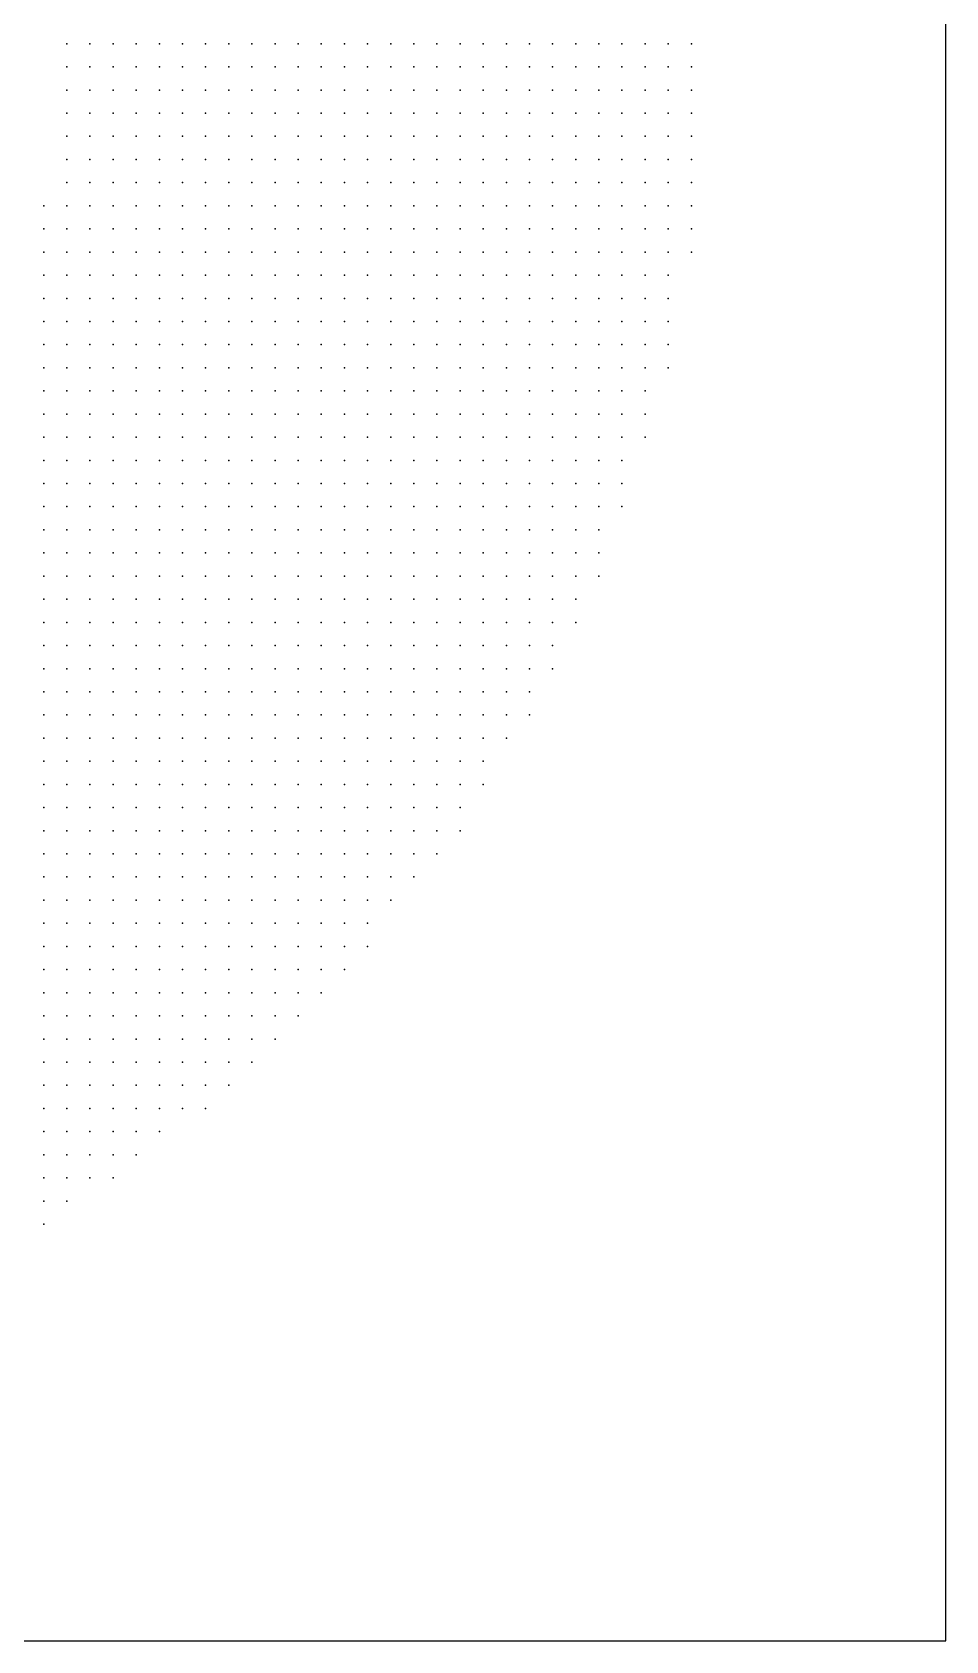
# Model space of a CAD drawing. Header units: millimetres. Extents: x 2848 to 6961, y 1568 to 7914.
# Drawn here: x 3548.8 to 3588.3, y 1580.3 to 1649.8 of the extents above; entities that cross this region are included whole.
import ezdxf

# ---------------------------------------------------------------- set-up
doc = ezdxf.new("R2010")
doc.units = ezdxf.units.MM
doc.header["$PDSIZE"] = -2

msp = doc.modelspace()

# ---------------------------------------------------------------- linework, layer by layer
msp.add_lwpolyline([(3448.282, 1580.289), (3588.282, 1580.289), (3588.282, 1720.289), (3448.282, 1720.289)], close=True)
at = {"color": 22, "true_color": 0xe53939}
for p in [(3550.282, 1649.289), (3551.282, 1649.289), (3552.282, 1649.289), (3550.282, 1648.289), (3551.282, 1648.289), (3550.282, 1647.289), (3551.282, 1647.289), (3575.282, 1647.289), (3550.282, 1646.289), (3551.282, 1646.289), (3550.282, 1645.289), (3551.282, 1645.289), (3550.282, 1644.289), (3551.282, 1644.289), (3550.282, 1643.289), (3551.282, 1643.289), (3549.282, 1642.289), (3550.282, 1642.289), (3551.282, 1642.289), (3549.282, 1641.289), (3550.282, 1641.289), (3551.282, 1641.289), (3549.282, 1640.289), (3549.282, 1639.289), (3549.282, 1638.289), (3549.282, 1637.289), (3549.282, 1636.289), (3549.282, 1635.289), (3549.282, 1634.289)]:
    msp.add_point(p, dxfattribs=at)
at = {"color": 242, "true_color": 0xe43637}
for p in [(3553.282, 1649.289), (3554.282, 1649.289), (3555.282, 1649.289), (3556.282, 1649.289), (3557.282, 1649.289), (3558.282, 1649.289), (3559.282, 1649.289), (3560.282, 1649.289), (3561.282, 1649.289), (3562.282, 1649.289), (3563.282, 1649.289), (3564.282, 1649.289), (3565.282, 1649.289), (3566.282, 1649.289), (3567.282, 1649.289), (3568.282, 1649.289), (3569.282, 1649.289), (3570.282, 1649.289), (3571.282, 1649.289), (3572.282, 1649.289), (3574.282, 1649.289), (3575.282, 1649.289), (3577.282, 1649.289)]:
    msp.add_point(p, dxfattribs=at)
at = {"color": 242, "true_color": 0xe33536}
msp.add_point((3573.282, 1649.289), dxfattribs=at)
at = {"color": 242, "true_color": 0xe53537}
msp.add_point((3576.282, 1649.289), dxfattribs=at)
at = {"color": 20, "true_color": 0xe63a3a}
for p in [(3552.282, 1648.289), (3552.282, 1647.289), (3574.282, 1646.289), (3570.282, 1645.289), (3572.282, 1645.289)]:
    msp.add_point(p, dxfattribs=at)
at = {"color": 242, "true_color": 0xe53738}
for p in [(3553.282, 1648.289), (3554.282, 1648.289), (3555.282, 1648.289), (3556.282, 1648.289), (3557.282, 1648.289), (3558.282, 1648.289), (3559.282, 1648.289), (3560.282, 1648.289), (3561.282, 1648.289), (3562.282, 1648.289), (3563.282, 1648.289), (3564.282, 1648.289), (3565.282, 1648.289), (3566.282, 1648.289), (3567.282, 1648.289), (3568.282, 1648.289), (3569.282, 1648.289), (3570.282, 1648.289), (3571.282, 1648.289), (3572.282, 1648.289), (3573.282, 1648.289), (3574.282, 1648.289), (3577.282, 1648.289)]:
    msp.add_point(p, dxfattribs=at)
at = {"color": 22, "true_color": 0xe43838}
for p in [(3575.282, 1648.289), (3576.282, 1648.289), (3576.282, 1647.289)]:
    msp.add_point(p, dxfattribs=at)
at = {"color": 240, "true_color": 0xe63839}
for p in [(3553.282, 1647.289), (3554.282, 1647.289), (3555.282, 1647.289), (3556.282, 1647.289), (3557.282, 1647.289), (3558.282, 1647.289), (3559.282, 1647.289), (3560.282, 1647.289), (3561.282, 1647.289), (3562.282, 1647.289), (3563.282, 1647.289), (3564.282, 1647.289), (3565.282, 1647.289), (3566.282, 1647.289), (3567.282, 1647.289), (3568.282, 1647.289), (3569.282, 1647.289), (3570.282, 1647.289), (3571.282, 1647.289), (3572.282, 1647.289), (3574.282, 1647.289)]:
    msp.add_point(p, dxfattribs=at)
at = {"color": 240, "true_color": 0xe73739}
msp.add_point((3573.282, 1647.289), dxfattribs=at)
at = {"color": 13, "true_color": 0xe63e3e}
msp.add_point((3577.282, 1647.289), dxfattribs=at)
at = {"color": 20, "true_color": 0xe73b3b}
msp.add_point((3552.282, 1646.289), dxfattribs=at)
at = {"color": 240, "true_color": 0xe7393a}
for p in [(3553.282, 1646.289), (3554.282, 1646.289), (3555.282, 1646.289), (3556.282, 1646.289), (3557.282, 1646.289), (3558.282, 1646.289), (3559.282, 1646.289), (3560.282, 1646.289), (3561.282, 1646.289), (3562.282, 1646.289), (3563.282, 1646.289), (3564.282, 1646.289), (3565.282, 1646.289), (3566.282, 1646.289), (3567.282, 1646.289), (3568.282, 1646.289), (3569.282, 1646.289), (3570.282, 1646.289), (3571.282, 1646.289), (3575.282, 1646.289), (3553.282, 1645.289), (3554.282, 1645.289), (3555.282, 1645.289), (3556.282, 1645.289), (3557.282, 1645.289), (3558.282, 1645.289), (3559.282, 1645.289), (3560.282, 1645.289), (3561.282, 1645.289), (3562.282, 1645.289), (3563.282, 1645.289), (3564.282, 1645.289), (3565.282, 1645.289), (3566.282, 1645.289), (3567.282, 1645.289), (3568.282, 1645.289), (3569.282, 1645.289), (3573.282, 1645.289), (3574.282, 1645.289)]:
    msp.add_point(p, dxfattribs=at)
at = {"color": 240, "true_color": 0xe83a3b}
msp.add_point((3572.282, 1646.289), dxfattribs=at)
at = {"color": 240, "true_color": 0xe8383a}
for p in [(3573.282, 1646.289), (3571.282, 1645.289)]:
    msp.add_point(p, dxfattribs=at)
at = {"color": 240, "true_color": 0xe63639}
msp.add_point((3576.282, 1646.289), dxfattribs=at)
at = {"color": 13, "true_color": 0xe94745}
msp.add_point((3577.282, 1646.289), dxfattribs=at)
at = {"color": 240, "true_color": 0xe93b3c}
msp.add_point((3552.282, 1645.289), dxfattribs=at)
at = {"color": 20, "true_color": 0xe83a39}
msp.add_point((3575.282, 1645.289), dxfattribs=at)
at = {"color": 240, "true_color": 0xe83538}
msp.add_point((3576.282, 1645.289), dxfattribs=at)
at = {"color": 13, "true_color": 0xec5051}
msp.add_point((3577.282, 1645.289), dxfattribs=at)
at = {"color": 20, "true_color": 0xea3c3b}
for p in [(3552.282, 1644.289), (3575.282, 1644.289), (3552.282, 1643.289), (3572.282, 1643.289)]:
    msp.add_point(p, dxfattribs=at)
at = {"color": 240, "true_color": 0xea3a3c}
for p in [(3553.282, 1644.289), (3554.282, 1644.289), (3555.282, 1644.289), (3556.282, 1644.289), (3557.282, 1644.289), (3558.282, 1644.289), (3559.282, 1644.289), (3560.282, 1644.289), (3561.282, 1644.289), (3562.282, 1644.289), (3563.282, 1644.289), (3564.282, 1644.289), (3565.282, 1644.289), (3566.282, 1644.289), (3567.282, 1644.289), (3568.282, 1644.289), (3569.282, 1644.289), (3570.282, 1644.289), (3572.282, 1644.289), (3571.282, 1643.289)]:
    msp.add_point(p, dxfattribs=at)
at = {"color": 240, "true_color": 0xec393c}
for p in [(3571.282, 1644.289), (3574.282, 1644.289)]:
    msp.add_point(p, dxfattribs=at)
at = {"color": 240, "true_color": 0xe9393b}
msp.add_point((3573.282, 1644.289), dxfattribs=at)
at = {"color": 240, "true_color": 0xfd4344}
for p in [(3576.282, 1644.289), (3577.282, 1644.289), (3576.282, 1643.289), (3577.282, 1643.289), (3576.282, 1642.289), (3577.282, 1642.289), (3576.282, 1641.289), (3577.282, 1641.289), (3576.282, 1640.289), (3577.282, 1640.289), (3576.282, 1639.289), (3576.282, 1638.289), (3576.282, 1637.289), (3573.282, 1636.289), (3574.282, 1636.289), (3575.282, 1636.289), (3576.282, 1636.289), (3573.282, 1635.289), (3574.282, 1635.289), (3575.282, 1635.289), (3576.282, 1635.289), (3573.282, 1634.289), (3574.282, 1634.289), (3575.282, 1634.289), (3573.282, 1633.289), (3574.282, 1633.289), (3575.282, 1633.289), (3573.282, 1632.289), (3574.282, 1632.289), (3575.282, 1632.289), (3573.282, 1631.289), (3574.282, 1631.289), (3573.282, 1630.289), (3574.282, 1630.289), (3573.282, 1629.289), (3574.282, 1629.289), (3573.282, 1628.289), (3573.282, 1627.289), (3572.282, 1626.289), (3573.282, 1626.289)]:
    msp.add_point(p, dxfattribs=at)
at = {"color": 240, "true_color": 0xeb3b3e}
msp.add_point((3553.282, 1643.289), dxfattribs=at)
at = {"color": 240, "true_color": 0xeb3b3d}
for p in [(3554.282, 1643.289), (3555.282, 1643.289), (3556.282, 1643.289), (3557.282, 1643.289), (3558.282, 1643.289), (3559.282, 1643.289), (3560.282, 1643.289), (3561.282, 1643.289), (3562.282, 1643.289), (3563.282, 1643.289), (3564.282, 1643.289), (3565.282, 1643.289), (3566.282, 1643.289), (3567.282, 1643.289), (3568.282, 1643.289), (3569.282, 1643.289), (3570.282, 1643.289), (3574.282, 1643.289)]:
    msp.add_point(p, dxfattribs=at)
at = {"color": 240, "true_color": 0xec3c3e}
msp.add_point((3573.282, 1643.289), dxfattribs=at)
at = {"color": 240, "true_color": 0xeb3d3e}
msp.add_point((3575.282, 1643.289), dxfattribs=at)
at = {"color": 20, "true_color": 0xec3c3c}
msp.add_point((3552.282, 1642.289), dxfattribs=at)
at = {"color": 240, "true_color": 0xed3d3f}
for p in [(3553.282, 1642.289), (3574.282, 1642.289), (3575.282, 1642.289)]:
    msp.add_point(p, dxfattribs=at)
at = {"color": 20, "true_color": 0xed3d3d}
for p in [(3554.282, 1642.289), (3555.282, 1642.289), (3556.282, 1642.289), (3557.282, 1642.289), (3558.282, 1642.289), (3559.282, 1642.289), (3560.282, 1642.289), (3561.282, 1642.289), (3562.282, 1642.289), (3563.282, 1642.289), (3564.282, 1642.289), (3565.282, 1642.289), (3566.282, 1642.289), (3567.282, 1642.289), (3568.282, 1642.289), (3569.282, 1642.289), (3570.282, 1642.289), (3572.282, 1642.289)]:
    msp.add_point(p, dxfattribs=at)
at = {"color": 20, "true_color": 0xec3e3d}
msp.add_point((3571.282, 1642.289), dxfattribs=at)
at = {"color": 20, "true_color": 0xef3d3d}
msp.add_point((3573.282, 1642.289), dxfattribs=at)
at = {"color": 20, "true_color": 0xed3f3e}
msp.add_point((3552.282, 1641.289), dxfattribs=at)
at = {"color": 20, "true_color": 0xee3e3e}
for p in [(3553.282, 1641.289), (3554.282, 1641.289), (3555.282, 1641.289), (3556.282, 1641.289), (3557.282, 1641.289), (3558.282, 1641.289), (3559.282, 1641.289), (3560.282, 1641.289), (3561.282, 1641.289), (3562.282, 1641.289), (3563.282, 1641.289), (3564.282, 1641.289), (3565.282, 1641.289), (3566.282, 1641.289), (3567.282, 1641.289), (3568.282, 1641.289), (3569.282, 1641.289), (3571.282, 1641.289), (3572.282, 1641.289), (3573.282, 1641.289)]:
    msp.add_point(p, dxfattribs=at)
at = {"color": 20, "true_color": 0xf03e3e}
msp.add_point((3570.282, 1641.289), dxfattribs=at)
at = {"color": 20, "true_color": 0xef3f3f}
for p in [(3574.282, 1641.289), (3553.282, 1640.289), (3554.282, 1640.289), (3555.282, 1640.289), (3556.282, 1640.289), (3557.282, 1640.289), (3558.282, 1640.289), (3559.282, 1640.289), (3560.282, 1640.289), (3561.282, 1640.289), (3562.282, 1640.289), (3563.282, 1640.289), (3564.282, 1640.289), (3565.282, 1640.289), (3566.282, 1640.289), (3567.282, 1640.289), (3568.282, 1640.289), (3569.282, 1640.289), (3570.282, 1640.289), (3571.282, 1640.289), (3572.282, 1640.289), (3574.282, 1640.289)]:
    msp.add_point(p, dxfattribs=at)
at = {"color": 13, "true_color": 0xee4041}
msp.add_point((3575.282, 1641.289), dxfattribs=at)
at = {"color": 20, "true_color": 0xee3231}
msp.add_point((3550.282, 1640.289), dxfattribs=at)
at = {"color": 13, "true_color": 0xef4343}
msp.add_point((3551.282, 1640.289), dxfattribs=at)
at = {"color": 13, "true_color": 0xee403f}
for p in [(3552.282, 1640.289), (3575.282, 1640.289)]:
    msp.add_point(p, dxfattribs=at)
at = {"color": 13, "true_color": 0xef4140}
for p in [(3573.282, 1640.289), (3570.282, 1639.289)]:
    msp.add_point(p, dxfattribs=at)
at = {"color": 20, "true_color": 0xf03433}
msp.add_point((3550.282, 1639.289), dxfattribs=at)
at = {"color": 13, "true_color": 0xf14344}
msp.add_point((3551.282, 1639.289), dxfattribs=at)
at = {"color": 13, "true_color": 0xf04040}
for p in [(3552.282, 1639.289), (3553.282, 1639.289), (3554.282, 1639.289), (3555.282, 1639.289), (3556.282, 1639.289), (3557.282, 1639.289), (3558.282, 1639.289), (3559.282, 1639.289), (3560.282, 1639.289), (3561.282, 1639.289), (3562.282, 1639.289), (3563.282, 1639.289), (3564.282, 1639.289), (3565.282, 1639.289), (3566.282, 1639.289), (3567.282, 1639.289), (3568.282, 1639.289), (3569.282, 1639.289), (3572.282, 1639.289), (3573.282, 1639.289)]:
    msp.add_point(p, dxfattribs=at)
at = {"color": 13, "true_color": 0xf34141}
for p in [(3571.282, 1639.289), (3574.282, 1639.289), (3573.282, 1638.289)]:
    msp.add_point(p, dxfattribs=at)
at = {"color": 20, "true_color": 0xf03e3c}
msp.add_point((3575.282, 1639.289), dxfattribs=at)
at = {"color": 240, "true_color": 0xf2383b}
msp.add_point((3550.282, 1638.289), dxfattribs=at)
at = {"color": 13, "true_color": 0xf14342}
for p in [(3551.282, 1638.289), (3570.282, 1638.289)]:
    msp.add_point(p, dxfattribs=at)
at = {"color": 13, "true_color": 0xf14141}
for p in [(3552.282, 1638.289), (3554.282, 1638.289), (3555.282, 1638.289), (3556.282, 1638.289), (3557.282, 1638.289), (3558.282, 1638.289), (3559.282, 1638.289), (3560.282, 1638.289), (3561.282, 1638.289), (3562.282, 1638.289), (3563.282, 1638.289), (3564.282, 1638.289), (3565.282, 1638.289), (3566.282, 1638.289), (3567.282, 1638.289), (3568.282, 1638.289), (3569.282, 1638.289), (3571.282, 1638.289), (3571.282, 1637.289)]:
    msp.add_point(p, dxfattribs=at)
at = {"color": 13, "true_color": 0xf14143}
msp.add_point((3553.282, 1638.289), dxfattribs=at)
at = {"color": 13, "true_color": 0xf24242}
for p in [(3572.282, 1638.289), (3552.282, 1637.289), (3572.282, 1637.289)]:
    msp.add_point(p, dxfattribs=at)
at = {"color": 13, "true_color": 0xf04442}
msp.add_point((3574.282, 1638.289), dxfattribs=at)
at = {"color": 20, "true_color": 0xf33d3c}
msp.add_point((3575.282, 1638.289), dxfattribs=at)
at = {"color": 20, "true_color": 0xf53f3e}
msp.add_point((3550.282, 1637.289), dxfattribs=at)
at = {"color": 13, "true_color": 0xf34343}
msp.add_point((3551.282, 1637.289), dxfattribs=at)
at = {"color": 240, "true_color": 0xf54142}
msp.add_point((3553.282, 1637.289), dxfattribs=at)
at = {"color": 13, "true_color": 0xf44242}
for p in [(3554.282, 1637.289), (3555.282, 1637.289), (3556.282, 1637.289), (3557.282, 1637.289), (3558.282, 1637.289), (3559.282, 1637.289), (3560.282, 1637.289), (3561.282, 1637.289), (3562.282, 1637.289), (3563.282, 1637.289), (3564.282, 1637.289), (3565.282, 1637.289), (3566.282, 1637.289), (3567.282, 1637.289), (3568.282, 1637.289), (3569.282, 1637.289), (3570.282, 1637.289)]:
    msp.add_point(p, dxfattribs=at)
at = {"color": 13, "true_color": 0xf44144}
msp.add_point((3573.282, 1637.289), dxfattribs=at)
at = {"color": 13, "true_color": 0xf34544}
msp.add_point((3574.282, 1637.289), dxfattribs=at)
at = {"color": 20, "true_color": 0xf33736}
msp.add_point((3575.282, 1637.289), dxfattribs=at)
at = {"color": 13, "true_color": 0xf44542}
msp.add_point((3550.282, 1636.289), dxfattribs=at)
at = {"color": 13, "true_color": 0xf54545}
msp.add_point((3551.282, 1636.289), dxfattribs=at)
at = {"color": 13, "true_color": 0xf64243}
msp.add_point((3552.282, 1636.289), dxfattribs=at)
at = {"color": 13, "true_color": 0xf64444}
for p in [(3553.282, 1636.289), (3554.282, 1635.289), (3555.282, 1635.289), (3556.282, 1635.289), (3557.282, 1635.289), (3558.282, 1635.289), (3559.282, 1635.289), (3560.282, 1635.289), (3561.282, 1635.289), (3562.282, 1635.289), (3563.282, 1635.289), (3564.282, 1635.289), (3565.282, 1635.289), (3566.282, 1635.289), (3567.282, 1635.289), (3568.282, 1635.289), (3569.282, 1635.289), (3570.282, 1635.289), (3572.282, 1635.289)]:
    msp.add_point(p, dxfattribs=at)
at = {"color": 13, "true_color": 0xf54343}
for p in [(3554.282, 1636.289), (3555.282, 1636.289), (3556.282, 1636.289), (3557.282, 1636.289), (3558.282, 1636.289), (3559.282, 1636.289), (3560.282, 1636.289), (3561.282, 1636.289), (3562.282, 1636.289), (3563.282, 1636.289), (3564.282, 1636.289), (3565.282, 1636.289), (3566.282, 1636.289), (3567.282, 1636.289), (3568.282, 1636.289), (3569.282, 1636.289), (3570.282, 1636.289), (3571.282, 1636.289), (3551.282, 1635.289)]:
    msp.add_point(p, dxfattribs=at)
at = {"color": 20, "true_color": 0xf44240}
msp.add_point((3572.282, 1636.289), dxfattribs=at)
at = {"color": 13, "true_color": 0xf54746}
msp.add_point((3550.282, 1635.289), dxfattribs=at)
at = {"color": 13, "true_color": 0xf34345}
msp.add_point((3552.282, 1635.289), dxfattribs=at)
at = {"color": 13, "true_color": 0xf74344}
msp.add_point((3553.282, 1635.289), dxfattribs=at)
at = {"color": 13, "true_color": 0xf74545}
for p in [(3571.282, 1635.289), (3570.282, 1634.289)]:
    msp.add_point(p, dxfattribs=at)
at = {"color": 13, "true_color": 0xf84848}
msp.add_point((3550.282, 1634.289), dxfattribs=at)
at = {"color": 13, "true_color": 0xf84646}
for p in [(3551.282, 1634.289), (3554.282, 1634.289), (3555.282, 1634.289), (3556.282, 1634.289), (3557.282, 1634.289), (3558.282, 1634.289), (3559.282, 1634.289), (3560.282, 1634.289), (3561.282, 1634.289), (3562.282, 1634.289), (3563.282, 1634.289), (3564.282, 1634.289), (3565.282, 1634.289), (3566.282, 1634.289), (3567.282, 1634.289), (3568.282, 1634.289), (3569.282, 1634.289), (3571.282, 1634.289), (3572.282, 1634.289)]:
    msp.add_point(p, dxfattribs=at)
at = {"color": 13, "true_color": 0xf84548}
msp.add_point((3552.282, 1634.289), dxfattribs=at)
at = {"color": 13, "true_color": 0xf94747}
for p in [(3553.282, 1634.289), (3550.282, 1633.289), (3553.282, 1633.289), (3554.282, 1633.289), (3555.282, 1633.289), (3556.282, 1633.289), (3557.282, 1633.289), (3558.282, 1633.289), (3559.282, 1633.289), (3560.282, 1633.289), (3561.282, 1633.289), (3562.282, 1633.289), (3563.282, 1633.289), (3564.282, 1633.289), (3565.282, 1633.289), (3566.282, 1633.289), (3567.282, 1633.289), (3568.282, 1633.289), (3569.282, 1633.289), (3570.282, 1633.289)]:
    msp.add_point(p, dxfattribs=at)
at = {"color": 20, "true_color": 0xf84241}
msp.add_point((3549.282, 1633.289), dxfattribs=at)
at = {"color": 13, "true_color": 0xfa4848}
for p in [(3551.282, 1633.289), (3552.282, 1632.289)]:
    msp.add_point(p, dxfattribs=at)
at = {"color": 13, "true_color": 0xfa4647}
for p in [(3552.282, 1633.289), (3571.282, 1632.289)]:
    msp.add_point(p, dxfattribs=at)
at = {"color": 13, "true_color": 0xf74747}
msp.add_point((3571.282, 1633.289), dxfattribs=at)
at = {"color": 13, "true_color": 0xfa4649}
msp.add_point((3572.282, 1633.289), dxfattribs=at)
at = {"color": 13, "true_color": 0xfb484b}
msp.add_point((3549.282, 1632.289), dxfattribs=at)
at = {"color": 13, "true_color": 0xfc4547}
msp.add_point((3550.282, 1632.289), dxfattribs=at)
at = {"color": 13, "true_color": 0xfb4748}
for p in [(3551.282, 1632.289), (3554.282, 1632.289), (3555.282, 1632.289), (3556.282, 1632.289), (3557.282, 1632.289), (3558.282, 1632.289), (3559.282, 1632.289), (3560.282, 1632.289), (3561.282, 1632.289), (3562.282, 1632.289), (3563.282, 1632.289), (3564.282, 1632.289), (3565.282, 1632.289), (3566.282, 1632.289), (3567.282, 1632.289), (3568.282, 1632.289), (3569.282, 1632.289), (3572.282, 1632.289), (3552.282, 1631.289)]:
    msp.add_point(p, dxfattribs=at)
at = {"color": 13, "true_color": 0xfb4746}
msp.add_point((3553.282, 1632.289), dxfattribs=at)
at = {"color": 13, "true_color": 0xfd4648}
msp.add_point((3570.282, 1632.289), dxfattribs=at)
at = {"color": 13, "true_color": 0xfb4b4b}
msp.add_point((3549.282, 1631.289), dxfattribs=at)
at = {"color": 13, "true_color": 0xfd494a}
for p in [(3550.282, 1631.289), (3551.282, 1630.289), (3553.282, 1630.289), (3554.282, 1630.289), (3555.282, 1630.289), (3556.282, 1630.289), (3557.282, 1630.289), (3558.282, 1630.289), (3559.282, 1630.289), (3560.282, 1630.289), (3561.282, 1630.289), (3562.282, 1630.289), (3563.282, 1630.289), (3564.282, 1630.289), (3565.282, 1630.289), (3566.282, 1630.289), (3567.282, 1630.289), (3568.282, 1630.289), (3569.282, 1630.289), (3570.282, 1630.289), (3571.282, 1630.289)]:
    msp.add_point(p, dxfattribs=at)
at = {"color": 13, "true_color": 0xfc4849}
for p in [(3551.282, 1631.289), (3553.282, 1631.289), (3554.282, 1631.289), (3555.282, 1631.289), (3556.282, 1631.289), (3557.282, 1631.289), (3558.282, 1631.289), (3559.282, 1631.289), (3560.282, 1631.289), (3561.282, 1631.289), (3562.282, 1631.289), (3563.282, 1631.289), (3564.282, 1631.289), (3565.282, 1631.289), (3566.282, 1631.289), (3567.282, 1631.289), (3568.282, 1631.289), (3569.282, 1631.289), (3571.282, 1631.289)]:
    msp.add_point(p, dxfattribs=at)
at = {"color": 13, "true_color": 0xfb4949}
msp.add_point((3570.282, 1631.289), dxfattribs=at)
at = {"color": 13, "true_color": 0xf94949}
msp.add_point((3572.282, 1631.289), dxfattribs=at)
at = {"color": 13, "true_color": 0xfd4b49}
msp.add_point((3549.282, 1630.289), dxfattribs=at)
at = {"color": 13, "true_color": 0xfc4a4a}
msp.add_point((3550.282, 1630.289), dxfattribs=at)
at = {"color": 13, "true_color": 0xfe4a4b}
for p in [(3552.282, 1630.289), (3572.282, 1630.289), (3565.282, 1629.289), (3551.282, 1628.289), (3549.282, 1627.289), (3569.282, 1627.289), (3552.282, 1625.289), (3549.282, 1624.289), (3562.282, 1621.289), (3565.282, 1619.289), (3566.282, 1619.289), (3560.282, 1613.289), (3554.282, 1605.289), (3553.282, 1604.289), (3551.282, 1603.289), (3549.282, 1602.289)]:
    msp.add_point(p, dxfattribs=at)
at = {"color": 13, "true_color": 0xff4a4c}
for p in [(3549.282, 1629.289), (3552.282, 1628.289), (3553.282, 1626.289), (3553.282, 1622.289), (3566.282, 1622.289), (3564.282, 1621.289), (3562.282, 1616.289), (3561.282, 1612.289), (3554.282, 1608.289)]:
    msp.add_point(p, dxfattribs=at)
at = {"color": 13, "true_color": 0xff4b4e}
for p in [(3550.282, 1629.289), (3570.282, 1629.289), (3549.282, 1622.289), (3564.282, 1619.289), (3555.282, 1613.289), (3549.282, 1605.289), (3553.282, 1605.289)]:
    msp.add_point(p, dxfattribs=at)
at = {"color": 13, "true_color": 0xff4b4c}
for p in [(3551.282, 1629.289), (3553.282, 1629.289), (3554.282, 1629.289), (3555.282, 1629.289), (3556.282, 1629.289), (3557.282, 1629.289), (3558.282, 1629.289), (3559.282, 1629.289), (3560.282, 1629.289), (3561.282, 1629.289), (3562.282, 1629.289), (3563.282, 1629.289), (3564.282, 1629.289), (3566.282, 1629.289), (3567.282, 1629.289), (3568.282, 1629.289), (3569.282, 1629.289), (3553.282, 1628.289), (3554.282, 1628.289), (3555.282, 1628.289), (3556.282, 1628.289), (3557.282, 1628.289), (3558.282, 1628.289), (3559.282, 1628.289), (3560.282, 1628.289), (3561.282, 1628.289), (3562.282, 1628.289), (3563.282, 1628.289), (3564.282, 1628.289), (3565.282, 1628.289), (3566.282, 1628.289), (3567.282, 1628.289), (3568.282, 1628.289), (3569.282, 1628.289), (3551.282, 1627.289), (3553.282, 1627.289), (3554.282, 1627.289), (3555.282, 1627.289), (3556.282, 1627.289), (3557.282, 1627.289), (3558.282, 1627.289), (3559.282, 1627.289), (3560.282, 1627.289), (3561.282, 1627.289), (3562.282, 1627.289), (3563.282, 1627.289), (3564.282, 1627.289), (3565.282, 1627.289), (3566.282, 1627.289), (3567.282, 1627.289), (3568.282, 1627.289), (3570.282, 1627.289), (3550.282, 1626.289), (3551.282, 1626.289), (3552.282, 1626.289), (3554.282, 1626.289), (3555.282, 1626.289), (3556.282, 1626.289), (3557.282, 1626.289), (3558.282, 1626.289), (3559.282, 1626.289), (3560.282, 1626.289), (3561.282, 1626.289), (3562.282, 1626.289), (3563.282, 1626.289), (3564.282, 1626.289), (3565.282, 1626.289), (3566.282, 1626.289), (3567.282, 1626.289), (3568.282, 1626.289), (3569.282, 1626.289), (3570.282, 1626.289), (3550.282, 1625.289), (3553.282, 1625.289), (3554.282, 1625.289), (3555.282, 1625.289), (3556.282, 1625.289), (3557.282, 1625.289), (3558.282, 1625.289), (3559.282, 1625.289), (3560.282, 1625.289), (3561.282, 1625.289), (3562.282, 1625.289), (3563.282, 1625.289), (3564.282, 1625.289), (3565.282, 1625.289), (3566.282, 1625.289), (3567.282, 1625.289), (3568.282, 1625.289), (3569.282, 1625.289), (3550.282, 1624.289), (3552.282, 1624.289), (3554.282, 1624.289), (3555.282, 1624.289), (3556.282, 1624.289), (3557.282, 1624.289), (3558.282, 1624.289), (3559.282, 1624.289), (3560.282, 1624.289), (3561.282, 1624.289), (3562.282, 1624.289), (3563.282, 1624.289), (3564.282, 1624.289), (3565.282, 1624.289), (3566.282, 1624.289), (3567.282, 1624.289), (3549.282, 1623.289), (3552.282, 1623.289), (3554.282, 1623.289), (3555.282, 1623.289), (3556.282, 1623.289), (3557.282, 1623.289), (3558.282, 1623.289), (3559.282, 1623.289), (3560.282, 1623.289), (3561.282, 1623.289), (3562.282, 1623.289), (3563.282, 1623.289), (3564.282, 1623.289), (3565.282, 1623.289), (3566.282, 1623.289), (3567.282, 1623.289), (3550.282, 1622.289), (3551.282, 1622.289), (3552.282, 1622.289), (3554.282, 1622.289), (3555.282, 1622.289), (3556.282, 1622.289), (3557.282, 1622.289), (3558.282, 1622.289), (3559.282, 1622.289), (3560.282, 1622.289), (3561.282, 1622.289), (3562.282, 1622.289), (3563.282, 1622.289), (3564.282, 1622.289), (3565.282, 1622.289), (3567.282, 1622.289), (3549.282, 1621.289), (3550.282, 1621.289), (3551.282, 1621.289), (3552.282, 1621.289), (3553.282, 1621.289), (3554.282, 1621.289), (3555.282, 1621.289), (3556.282, 1621.289), (3557.282, 1621.289), (3558.282, 1621.289), (3559.282, 1621.289), (3560.282, 1621.289), (3561.282, 1621.289), (3565.282, 1621.289), (3566.282, 1621.289), (3549.282, 1620.289), (3550.282, 1620.289), (3551.282, 1620.289), (3552.282, 1620.289), (3553.282, 1620.289), (3554.282, 1620.289), (3555.282, 1620.289), (3556.282, 1620.289), (3557.282, 1620.289), (3558.282, 1620.289), (3559.282, 1620.289), (3560.282, 1620.289), (3561.282, 1620.289), (3562.282, 1620.289), (3565.282, 1620.289), (3549.282, 1619.289), (3550.282, 1619.289), (3551.282, 1619.289), (3552.282, 1619.289), (3553.282, 1619.289), (3554.282, 1619.289), (3555.282, 1619.289), (3556.282, 1619.289), (3557.282, 1619.289), (3558.282, 1619.289), (3559.282, 1619.289), (3560.282, 1619.289), (3561.282, 1619.289), (3563.282, 1619.289), (3549.282, 1618.289), (3550.282, 1618.289), (3551.282, 1618.289), (3552.282, 1618.289), (3553.282, 1618.289), (3554.282, 1618.289), (3555.282, 1618.289), (3556.282, 1618.289), (3557.282, 1618.289), (3558.282, 1618.289), (3559.282, 1618.289), (3560.282, 1618.289), (3561.282, 1618.289), (3549.282, 1617.289), (3550.282, 1617.289), (3551.282, 1617.289), (3552.282, 1617.289), (3553.282, 1617.289), (3554.282, 1617.289), (3555.282, 1617.289), (3556.282, 1617.289), (3557.282, 1617.289), (3558.282, 1617.289), (3559.282, 1617.289), (3560.282, 1617.289), (3561.282, 1617.289), (3562.282, 1617.289), (3549.282, 1616.289), (3550.282, 1616.289), (3551.282, 1616.289), (3552.282, 1616.289), (3553.282, 1616.289), (3554.282, 1616.289), (3555.282, 1616.289), (3556.282, 1616.289), (3557.282, 1616.289), (3558.282, 1616.289), (3559.282, 1616.289), (3560.282, 1616.289), (3561.282, 1616.289), (3549.282, 1615.289), (3550.282, 1615.289), (3551.282, 1615.289), (3552.282, 1615.289), (3553.282, 1615.289), (3554.282, 1615.289), (3555.282, 1615.289), (3556.282, 1615.289), (3557.282, 1615.289), (3558.282, 1615.289), (3559.282, 1615.289), (3560.282, 1615.289), (3561.282, 1615.289), (3549.282, 1614.289), (3550.282, 1614.289), (3551.282, 1614.289), (3552.282, 1614.289), (3553.282, 1614.289), (3554.282, 1614.289), (3555.282, 1614.289), (3556.282, 1614.289), (3557.282, 1614.289), (3558.282, 1614.289), (3559.282, 1614.289), (3560.282, 1614.289), (3561.282, 1614.289), (3549.282, 1613.289), (3550.282, 1613.289), (3551.282, 1613.289), (3552.282, 1613.289), (3553.282, 1613.289), (3556.282, 1613.289), (3557.282, 1613.289), (3562.282, 1613.289), (3549.282, 1612.289), (3550.282, 1612.289), (3551.282, 1612.289), (3552.282, 1612.289), (3553.282, 1612.289), (3554.282, 1612.289), (3556.282, 1612.289), (3558.282, 1612.289), (3549.282, 1611.289), (3550.282, 1611.289), (3551.282, 1611.289), (3552.282, 1611.289), (3553.282, 1611.289), (3554.282, 1611.289), (3549.282, 1610.289), (3550.282, 1610.289), (3551.282, 1610.289), (3552.282, 1610.289), (3553.282, 1610.289), (3549.282, 1609.289), (3550.282, 1609.289), (3551.282, 1609.289), (3552.282, 1609.289), (3553.282, 1609.289), (3555.282, 1609.289), (3549.282, 1608.289), (3550.282, 1608.289), (3551.282, 1608.289), (3552.282, 1608.289), (3553.282, 1608.289), (3549.282, 1607.289), (3550.282, 1607.289), (3551.282, 1607.289), (3552.282, 1607.289), (3553.282, 1607.289), (3554.282, 1607.289), (3549.282, 1606.289), (3550.282, 1606.289), (3551.282, 1606.289), (3552.282, 1606.289), (3553.282, 1606.289), (3554.282, 1606.289), (3550.282, 1605.289), (3551.282, 1605.289), (3552.282, 1605.289), (3549.282, 1604.289)]:
    msp.add_point(p, dxfattribs=at)
at = {"color": 13, "true_color": 0xfe4a49}
msp.add_point((3552.282, 1629.289), dxfattribs=at)
at = {"color": 13, "true_color": 0xff4c4d}
for p in [(3571.282, 1629.289), (3571.282, 1628.289), (3552.282, 1627.289), (3561.282, 1613.289)]:
    msp.add_point(p, dxfattribs=at)
at = {"color": 13, "true_color": 0xfe4e50}
for p in [(3572.282, 1629.289), (3555.282, 1605.289)]:
    msp.add_point(p, dxfattribs=at)
at = {"color": 13, "true_color": 0xff4d4d}
for p in [(3549.282, 1628.289), (3571.282, 1626.289)]:
    msp.add_point(p, dxfattribs=at)
at = {"color": 13, "true_color": 0xfe4c4c}
for p in [(3550.282, 1628.289), (3549.282, 1626.289), (3549.282, 1625.289), (3553.282, 1624.289), (3550.282, 1623.289), (3563.282, 1621.289), (3563.282, 1620.289), (3567.282, 1620.289), (3562.282, 1619.289), (3562.282, 1615.289), (3554.282, 1609.289), (3555.282, 1608.289)]:
    msp.add_point(p, dxfattribs=at)
at = {"color": 13, "true_color": 0xfe4c4a}
for p in [(3570.282, 1628.289), (3559.282, 1612.289)]:
    msp.add_point(p, dxfattribs=at)
at = {"color": 13, "true_color": 0xff4a49}
msp.add_point((3572.282, 1628.289), dxfattribs=at)
at = {"color": 13, "true_color": 0xff4b4a}
for p in [(3550.282, 1627.289), (3551.282, 1625.289), (3551.282, 1624.289), (3553.282, 1623.289), (3567.282, 1621.289), (3562.282, 1618.289), (3562.282, 1614.289), (3551.282, 1604.289)]:
    msp.add_point(p, dxfattribs=at)
at = {"color": 13, "true_color": 0xfe4e4e}
msp.add_point((3571.282, 1627.289), dxfattribs=at)
at = {"color": 20, "true_color": 0xfe4040}
msp.add_point((3572.282, 1627.289), dxfattribs=at)
at = {"color": 13, "true_color": 0xff4c4f}
for p in [(3570.282, 1625.289), (3554.282, 1610.289)]:
    msp.add_point(p, dxfattribs=at)
at = {"color": 240, "true_color": 0xff4244}
for p in [(3571.282, 1625.289), (3555.282, 1604.289)]:
    msp.add_point(p, dxfattribs=at)
at = {"color": 11, "true_color": 0xff7270}
msp.add_point((3572.282, 1625.289), dxfattribs=at)
at = {"color": 13, "true_color": 0xf54b4e}
for p in [(3568.282, 1624.289), (3569.282, 1624.289), (3570.282, 1624.289), (3571.282, 1624.289), (3572.282, 1624.289), (3568.282, 1623.289), (3569.282, 1623.289), (3570.282, 1623.289), (3571.282, 1623.289), (3568.282, 1622.289), (3569.282, 1622.289), (3570.282, 1622.289), (3571.282, 1622.289), (3568.282, 1621.289), (3569.282, 1621.289), (3570.282, 1621.289), (3568.282, 1620.289), (3569.282, 1620.289), (3570.282, 1620.289), (3568.282, 1619.289), (3569.282, 1619.289), (3563.282, 1618.289), (3564.282, 1618.289), (3565.282, 1618.289), (3566.282, 1618.289), (3567.282, 1618.289), (3568.282, 1618.289), (3563.282, 1617.289), (3564.282, 1617.289), (3565.282, 1617.289), (3566.282, 1617.289), (3567.282, 1617.289), (3568.282, 1617.289), (3563.282, 1616.289), (3564.282, 1616.289), (3565.282, 1616.289), (3566.282, 1616.289), (3567.282, 1616.289), (3563.282, 1615.289), (3564.282, 1615.289), (3565.282, 1615.289), (3566.282, 1615.289), (3567.282, 1615.289), (3563.282, 1614.289), (3564.282, 1614.289), (3565.282, 1614.289), (3566.282, 1614.289), (3563.282, 1613.289), (3564.282, 1613.289), (3565.282, 1613.289), (3563.282, 1612.289), (3564.282, 1612.289), (3556.282, 1611.289), (3557.282, 1611.289), (3558.282, 1611.289), (3559.282, 1611.289), (3560.282, 1611.289), (3561.282, 1611.289), (3562.282, 1611.289), (3563.282, 1611.289), (3556.282, 1610.289), (3557.282, 1610.289), (3558.282, 1610.289), (3559.282, 1610.289), (3560.282, 1610.289), (3561.282, 1610.289), (3562.282, 1610.289), (3563.282, 1610.289), (3556.282, 1609.289), (3557.282, 1609.289), (3558.282, 1609.289), (3559.282, 1609.289), (3560.282, 1609.289), (3561.282, 1609.289), (3562.282, 1609.289), (3556.282, 1608.289), (3557.282, 1608.289), (3558.282, 1608.289), (3559.282, 1608.289), (3560.282, 1608.289), (3561.282, 1608.289), (3556.282, 1607.289), (3557.282, 1607.289), (3558.282, 1607.289), (3559.282, 1607.289), (3560.282, 1607.289), (3556.282, 1606.289), (3557.282, 1606.289), (3558.282, 1606.289), (3559.282, 1606.289), (3556.282, 1605.289), (3557.282, 1605.289), (3558.282, 1605.289), (3556.282, 1604.289), (3557.282, 1604.289), (3556.282, 1603.289)]:
    msp.add_point(p, dxfattribs=at)
at = {"color": 13, "true_color": 0xfd4b4b}
msp.add_point((3551.282, 1623.289), dxfattribs=at)
at = {"color": 13, "true_color": 0xfe4b4e}
for p in [(3564.282, 1620.289), (3558.282, 1613.289)]:
    msp.add_point(p, dxfattribs=at)
at = {"color": 13, "true_color": 0xff4a4e}
for p in [(3566.282, 1620.289), (3559.282, 1613.289), (3560.282, 1612.289), (3555.282, 1607.289)]:
    msp.add_point(p, dxfattribs=at)
at = {"color": 13, "true_color": 0xff4f51}
msp.add_point((3567.282, 1619.289), dxfattribs=at)
at = {"color": 13, "true_color": 0xff494b}
for p in [(3554.282, 1613.289), (3555.282, 1612.289), (3557.282, 1612.289), (3555.282, 1610.289), (3552.282, 1604.289), (3549.282, 1603.289)]:
    msp.add_point(p, dxfattribs=at)
at = {"color": 13, "true_color": 0xff4f4f}
msp.add_point((3562.282, 1612.289), dxfattribs=at)
at = {"color": 13, "true_color": 0xff4c4b}
for p in [(3555.282, 1611.289), (3550.282, 1602.289)]:
    msp.add_point(p, dxfattribs=at)
at = {"color": 13, "true_color": 0xff4b4d}
msp.add_point((3555.282, 1606.289), dxfattribs=at)
at = {"color": 13, "true_color": 0xfd4a4d}
msp.add_point((3550.282, 1604.289), dxfattribs=at)
at = {"color": 13, "true_color": 0xfe5552}
for p in [(3554.282, 1604.289), (3553.282, 1603.289)]:
    msp.add_point(p, dxfattribs=at)
at = {"color": 13, "true_color": 0xfe494e}
msp.add_point((3550.282, 1603.289), dxfattribs=at)
at = {"color": 13, "true_color": 0xfd4f50}
for p in [(3552.282, 1603.289), (3549.282, 1601.289)]:
    msp.add_point(p, dxfattribs=at)
at = {"color": 240, "true_color": 0xf33036}
msp.add_point((3554.282, 1603.289), dxfattribs=at)
at = {"color": 13, "true_color": 0xe04d57}
msp.add_point((3555.282, 1603.289), dxfattribs=at)
at = {"color": 13, "true_color": 0xff5454}
msp.add_point((3551.282, 1602.289), dxfattribs=at)
at = {"color": 13, "true_color": 0xf94246}
msp.add_point((3552.282, 1602.289), dxfattribs=at)
at = {"color": 242, "true_color": 0xd41421}
msp.add_point((3553.282, 1602.289), dxfattribs=at)
at = {"color": 13, "true_color": 0xd76370}
msp.add_point((3554.282, 1602.289), dxfattribs=at)
at = {"color": 13, "true_color": 0xf44446}
msp.add_point((3550.282, 1601.289), dxfattribs=at)
at = {"color": 242, "true_color": 0xd21624}
msp.add_point((3551.282, 1601.289), dxfattribs=at)
at = {"color": 242, "true_color": 0xbb0c1d}
msp.add_point((3552.282, 1601.289), dxfattribs=at)
at = {"color": 14, "true_color": 0xb0000b}
for p in [(3553.282, 1601.289), (3552.282, 1600.289), (3550.282, 1599.289), (3549.282, 1598.289)]:
    msp.add_point(p, dxfattribs=at)
at = {"color": 242, "true_color": 0xcc1623}
msp.add_point((3549.282, 1600.289), dxfattribs=at)
at = {"color": 14, "true_color": 0xb1000a}
msp.add_point((3550.282, 1600.289), dxfattribs=at)
at = {"color": 15, "true_color": 0xc23546}
msp.add_point((3551.282, 1600.289), dxfattribs=at)
at = {"color": 244, "true_color": 0xb4041b}
msp.add_point((3549.282, 1599.289), dxfattribs=at)

doc.saveas('drawing.dxf')
